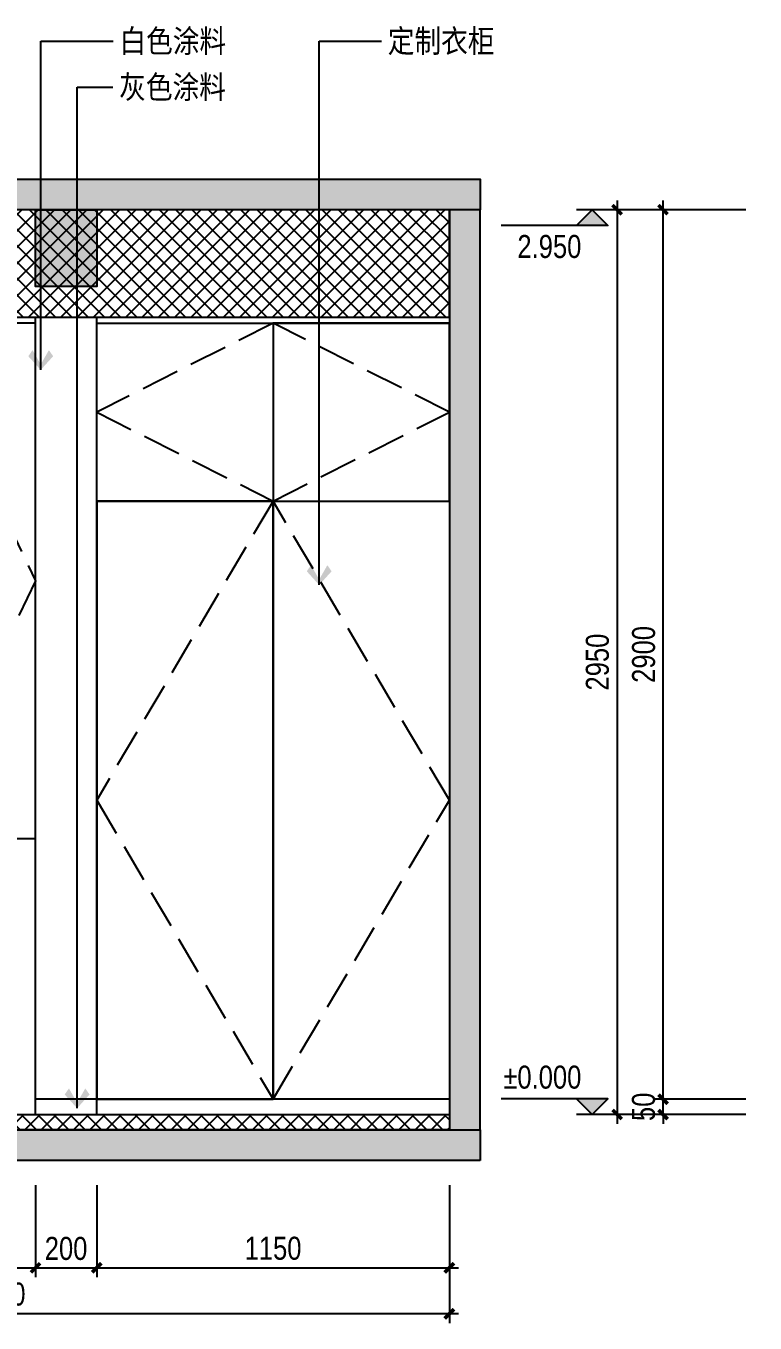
# Model space of a CAD drawing. Extents: x 468514 to 728049, y -74127 to 69080.
# Drawn here: x 695601 to 697979, y -71207 to -66977 of the extents above; entities that cross this region are included whole.
import ezdxf
from ezdxf.enums import TextEntityAlignment as Align

# ---------------------------------------------------------------- set-up
doc = ezdxf.new("R2010")
doc.units = 0
doc.header["$LTSCALE"] = 500
doc.header["$MEASUREMENT"] = 0
doc.linetypes.add('DASH', pattern=[0.35, 0.25, -0.1])
doc.layers.get('Defpoints').update_dxf_attribs({"color": 229})
for name, color, linetype in [('E 立面填充', 250, 'Continuous'), ('E 立面墙体', 245, 'Continuous'), ('E 立面材料类别线', 154, 'Continuous'), ('E 立面标注尺寸', 9, 'Continuous'), ('E 立面装饰完成线', 225, 'Continuous'), ('E 立面门', 107, 'Continuous')]:
    doc.layers.add(name, color=color, linetype=linetype)
doc.styles.add('PDC DIM', font='PMingLiU-ExtB.ttf', dxfattribs={"width": 0.85})
doc.styles.add('Xref-标准套房C$0$黑体', font='simhei.ttf')
doc.dimstyles.new('PDC-A2', dxfattribs={"dimscale": 0, "dimtxt": 2.5, "dimasz": 1, "dimexe": 1, "dimexo": 1, "dimgap": 0.7, "dimtad": 1, "dimdec": 0, "dimtxsty": 'PDC DIM', "dimblk": 'ARCHTICK', "dimcen": 1, "dimdle": 1, "dimclrd": 8, "dimclre": 8, "dimclrt": 9, "dimadec": 0, "dimazin": 0, "dimtfac": 1, "dimtdec": 0, "dimtix": 1, "dimtmove": 2, "dimatfit": 3, "dimldrblk": 'PDC A2 T R', "dimfxl": 10, "dimfxlon": 1, "dimarcsym": 0})

# ---------------------------------------------------------------- blocks, each defined once
blk = doc.blocks.new('_ArchTick')
at = {"color": 0, "linetype": 'ByBlock', "const_width": 0.4}
blk.add_lwpolyline([(-0.5, -0.5), (0.5, 0.5)], dxfattribs=at)
blk = doc.blocks.new('*D2127')
at = {"layer": 'Defpoints', "color": 0, "transparency": 16777216}
for p in [(694031.5, -70726.5), (695631.5, -70726.5), (695631.5, -71026.5)]:
    blk.add_point(p, dxfattribs=at)
at = {"layer": 'E 立面标注尺寸', "color": 8, "lineweight": -2, "transparency": 16777216}
for p, q in [((694031.5, -70756.5), (694031.5, -71056.5)), ((695631.5, -70756.5), (695631.5, -71056.5)), ((694001.5, -71026.5), (695661.5, -71026.5))]:
    blk.add_line(p, q, dxfattribs=at)
at = {"layer": 'E 立面标注尺寸', "color": 8, "lineweight": -2, "transparency": 16777216, "xscale": 30.00000447440561, "yscale": 30.00000447440561, "zscale": 30.00000447440561, "rotation": 180}
blk.add_blockref('_ArchTick', (694031.5, -71026.5), dxfattribs=at)
at = {"layer": 'E 立面标注尺寸', "color": 8, "lineweight": -2, "transparency": 16777216, "xscale": 30.00000447440561, "yscale": 30.00000447440561, "zscale": 30.00000447440561}
blk.add_blockref('_ArchTick', (695631.5, -71026.5), dxfattribs=at)
at = {"layer": 'E 立面标注尺寸', "color": 9, "transparency": 16777216, "insert": (694831.5, -70963.3), "char_height": 75, "attachment_point": 5, "style": 'PDC DIM'}
blk.add_mtext('1600', dxfattribs=at)
blk = doc.blocks.new('PDC A2 T R')
at = {"color": 0, "linetype": 'ByBlock'}
blk.add_line((0, 0), (-2, 0), dxfattribs=at)
for points in [[(-2.15, 0.89), (-1.49, 1.35), (-0.6, 0), (0, 0)], [(-2.15, -0.89), (-1.49, -1.35), (-0.6, 0), (0, 0)]]:
    blk.add_solid(points, dxfattribs=at)
blk = doc.blocks.new('*D2128')
at = {"layer": 'Defpoints', "color": 0, "transparency": 16777216}
for p in [(695631.5, -70726.5), (695831.5, -70726.5), (695831.5, -71026.5)]:
    blk.add_point(p, dxfattribs=at)
at = {"layer": 'E 立面标注尺寸', "color": 8, "lineweight": -2, "transparency": 16777216}
for p, q in [((695631.5, -70756.5), (695631.5, -71056.5)), ((695831.5, -70756.5), (695831.5, -71056.5)), ((695601.5, -71026.5), (695861.5, -71026.5))]:
    blk.add_line(p, q, dxfattribs=at)
at = {"layer": 'E 立面标注尺寸', "color": 8, "lineweight": -2, "transparency": 16777216, "xscale": 30.00000447440561, "yscale": 30.00000447440561, "zscale": 30.00000447440561, "rotation": 180}
blk.add_blockref('_ArchTick', (695631.5, -71026.5), dxfattribs=at)
at = {"layer": 'E 立面标注尺寸', "color": 8, "lineweight": -2, "transparency": 16777216, "xscale": 30.00000447440561, "yscale": 30.00000447440561, "zscale": 30.00000447440561}
blk.add_blockref('_ArchTick', (695831.5, -71026.5), dxfattribs=at)
at = {"layer": 'E 立面标注尺寸', "color": 9, "transparency": 16777216, "insert": (695731.5, -70963.7), "char_height": 75, "attachment_point": 5, "style": 'PDC DIM'}
blk.add_mtext('200', dxfattribs=at)
blk = doc.blocks.new('*D2129')
at = {"layer": 'Defpoints', "color": 0, "transparency": 16777216}
for p in [(695831.5, -70726.5), (696981.5, -70726.5), (696981.5, -71026.5)]:
    blk.add_point(p, dxfattribs=at)
at = {"layer": 'E 立面标注尺寸', "color": 8, "lineweight": -2, "transparency": 16777216}
for p, q in [((695831.5, -70756.5), (695831.5, -71056.5)), ((696981.5, -70756.5), (696981.5, -71056.5)), ((695801.5, -71026.5), (697011.5, -71026.5))]:
    blk.add_line(p, q, dxfattribs=at)
at = {"layer": 'E 立面标注尺寸', "color": 8, "lineweight": -2, "transparency": 16777216, "xscale": 30.00000447440561, "yscale": 30.00000447440561, "zscale": 30.00000447440561, "rotation": 180}
blk.add_blockref('_ArchTick', (695831.5, -71026.5), dxfattribs=at)
at = {"layer": 'E 立面标注尺寸', "color": 8, "lineweight": -2, "transparency": 16777216, "xscale": 30.00000447440561, "yscale": 30.00000447440561, "zscale": 30.00000447440561}
blk.add_blockref('_ArchTick', (696981.5, -71026.5), dxfattribs=at)
at = {"layer": 'E 立面标注尺寸', "color": 9, "transparency": 16777216, "insert": (696406.5, -70963), "char_height": 75, "attachment_point": 5, "style": 'PDC DIM'}
blk.add_mtext('1150', dxfattribs=at)
blk = doc.blocks.new('*D2130')
at = {"layer": 'Defpoints', "color": 0, "transparency": 16777216}
for p in [(694031.5, -70726.5), (696981.5, -70726.5), (694031.5, -71176.5)]:
    blk.add_point(p, dxfattribs=at)
at = {"layer": 'E 立面标注尺寸', "color": 8, "lineweight": -2, "transparency": 16777216}
for p, q in [((694031.5, -70876.5), (694031.5, -71206.5)), ((696981.5, -70876.5), (696981.5, -71206.5)), ((697011.5, -71176.5), (694001.5, -71176.5))]:
    blk.add_line(p, q, dxfattribs=at)
at = {"layer": 'E 立面标注尺寸', "color": 8, "lineweight": -2, "transparency": 16777216, "xscale": 30.00000447440561, "yscale": 30.00000447440561, "zscale": 30.00000447440561, "rotation": 180}
blk.add_blockref('_ArchTick', (694031.5, -71176.5), dxfattribs=at)
at = {"layer": 'E 立面标注尺寸', "color": 8, "lineweight": -2, "transparency": 16777216, "xscale": 30.00000447440561, "yscale": 30.00000447440561, "zscale": 30.00000447440561}
blk.add_blockref('_ArchTick', (696981.5, -71176.5), dxfattribs=at)
at = {"layer": 'E 立面标注尺寸', "color": 9, "transparency": 16777216, "insert": (695506.5, -71112.5), "char_height": 75, "attachment_point": 5, "style": 'PDC DIM'}
blk.add_mtext('2950', dxfattribs=at)
blk = doc.blocks.new('*D2147')
at = {"layer": 'Defpoints', "color": 0, "transparency": 16777216}
for p in [(697678.6, -70476.5), (697978.6, -70476.5), (697978.6, -70526.5)]:
    blk.add_point(p, dxfattribs=at)
at = {"layer": 'E 立面标注尺寸', "color": 8, "lineweight": -2, "transparency": 16777216}
for p, q in [((697678.6, -70476.5), (697678.6, -70446.5)), ((697948.6, -70476.5), (697648.6, -70476.5)), ((697678.6, -70526.5), (697678.6, -70476.5)), ((697948.6, -70526.5), (697648.6, -70526.5)), ((697678.6, -70526.5), (697678.6, -70556.5))]:
    blk.add_line(p, q, dxfattribs=at)
at = {"layer": 'E 立面标注尺寸', "color": 8, "lineweight": -2, "transparency": 16777216, "xscale": 30.00000447440561, "yscale": 30.00000447440561, "zscale": 30.00000447440561}
for p, rotation in [((697678.6, -70476.5), 270), ((697678.6, -70526.5), 90)]:
    blk.add_blockref('_ArchTick', p, dxfattribs=dict(at, rotation=rotation))
at = {"layer": 'E 立面标注尺寸', "color": 9, "transparency": 16777216, "insert": (697615.1, -70501.5), "char_height": 75, "attachment_point": 5, "rotation": 90, "style": 'PDC DIM'}
blk.add_mtext('50', dxfattribs=at)
blk = doc.blocks.new('*D2148')
at = {"layer": 'Defpoints', "color": 0, "transparency": 16777216}
for p in [(697678.6, -67576.5), (697978.6, -67576.5), (697978.6, -70476.5)]:
    blk.add_point(p, dxfattribs=at)
at = {"layer": 'E 立面标注尺寸', "color": 8, "lineweight": -2, "transparency": 16777216}
for p, q in [((697948.6, -67576.5), (697648.6, -67576.5)), ((697678.6, -70506.5), (697678.6, -67546.5)), ((697948.6, -70476.5), (697648.6, -70476.5))]:
    blk.add_line(p, q, dxfattribs=at)
at = {"layer": 'E 立面标注尺寸', "color": 8, "lineweight": -2, "transparency": 16777216, "xscale": 30.00000447440561, "yscale": 30.00000447440561, "zscale": 30.00000447440561}
for p, rotation in [((697678.6, -67576.5), 90), ((697678.6, -70476.5), 270)]:
    blk.add_blockref('_ArchTick', p, dxfattribs=dict(at, rotation=rotation))
at = {"layer": 'E 立面标注尺寸', "color": 9, "transparency": 16777216, "insert": (697615.3, -69026.5), "char_height": 75, "attachment_point": 5, "rotation": 90, "style": 'PDC DIM'}
blk.add_mtext('2900', dxfattribs=at)
blk = doc.blocks.new('*D2149')
at = {"layer": 'Defpoints', "color": 0, "transparency": 16777216}
for p in [(697978.6, -67576.5), (697528.6, -70526.5), (697978.6, -70526.5)]:
    blk.add_point(p, dxfattribs=at)
at = {"layer": 'E 立面标注尺寸', "color": 8, "lineweight": -2, "transparency": 16777216}
for p, q in [((697828.6, -67576.5), (697498.6, -67576.5)), ((697528.6, -67546.5), (697528.6, -70556.5)), ((697828.6, -70526.5), (697498.6, -70526.5))]:
    blk.add_line(p, q, dxfattribs=at)
at = {"layer": 'E 立面标注尺寸', "color": 8, "lineweight": -2, "transparency": 16777216, "xscale": 30.00000447440561, "yscale": 30.00000447440561, "zscale": 30.00000447440561}
for p, rotation in [((697528.6, -67576.5), 90), ((697528.6, -70526.5), 270)]:
    blk.add_blockref('_ArchTick', p, dxfattribs=dict(at, rotation=rotation))
at = {"layer": 'E 立面标注尺寸', "color": 9, "transparency": 16777216, "insert": (697464.6, -69051.5), "char_height": 75, "attachment_point": 5, "rotation": 90, "style": 'PDC DIM'}
blk.add_mtext('2950', dxfattribs=at)
blk = doc.blocks.new('A$C37DB5113')
blk.add_hatch(color=256).paths.add_polyline_path([(150, 75), (75, 0), (0, 75)])
for p, q in [((0, 75), (510, 75)), ((0, 75), (75, 0)), ((150, 75), (75, 0)), ((0, 0), (150, 0))]:
    blk.add_line(p, q)
blk.add_lwpolyline([(150, 75), (75, 0), (0, 75), (150, 75)])
at = {"style": 'Xref-标准套房C$0$黑体', "width": 0.8}
blk.add_attdef('%%P0.000', text='', height=105, dxfattribs=at).set_placement((510, 75), align=Align.BOTTOM_RIGHT)

msp = doc.modelspace()

# ---------------------------------------------------------------- hatches: boundary and pattern name
at = {"layer": 'E 立面填充'}
h = msp.add_hatch(dxfattribs=at)
h.set_pattern_fill('ANSI37', color=256, scale=300)
h.set_pattern_definition([(45, (8557.27, 0), (-26.5165043, 26.5165043), []), (135, (8557.27, 0), (-26.5165043, -26.5165043), [])])
h.paths.add_polyline_path([(694031.5, -67926.5), (696981.5, -67926.5), (696981.5, -67576.5), (694031.5, -67576.5)])
at = {"layer": 'E 立面墙体'}
h = msp.add_hatch(color=250, dxfattribs=at)
h.dxf.hatch_style = 1
h.paths.add_polyline_path([(693831.5, -67476.5), (697081.5, -67476.5), (697081.5, -67576.5), (693831.5, -67576.5)])
h = msp.add_hatch(color=250, dxfattribs=at)
h.dxf.hatch_style = 1
h.paths.add_polyline_path([(695631.5, -67576.5), (695831.5, -67576.5), (695831.5, -67826.5), (695631.5, -67826.5)])
h = msp.add_hatch(dxfattribs=at)
h.set_pattern_fill('钢筋混凝土', color=250, scale=10, pattern_type=2)
h.set_pattern_definition([(45, (195287.54, -72201.5), (-35.355339, 35.355339), []), (50, (195287.54, -72201.5), (71.726018, -6.2752135), [7.5, -82.5]), (355, (195287.54, -72201.5), (-13.875133, 75.219213), [6, -66]), (100.4514, (195293.52, -72202.02), (57.850938, 68.943954), [6.374019, -70.114211]), (46.1842, (195287.54, -72181.5), (106.724105, -16.551901), [11.25, -123.75]), (96.6356, (195296.43, -72182.88), (93.46627, 97.411787), [9.561029, -105.1713]), (351.1842, (195287.54, -72181.5), (93.466195, 97.41186), [9, -99]), (21, (195297.54, -72186.5), (59.690705, -40.261889), [7.5, -82.5]), (326, (195297.54, -72186.5), (24.331533, 72.515005), [6, -66]), (71.4514, (195302.515, -72189.855), (84.022263, 32.25305), [6.374019, -70.114211]), (37.5, (195287.54, -72201.5), (1.2159855, 33.2893854), [0.5, -65.2, 0.5, -67, 0.5, -66.25]), (7.5, (195287.54, -72201.5), (26.3069537, 39.4411712), [0.5, -38.2, 0.5, -63.7, 0.5, -25.25]), (327.5, (195265.24, -72201.5), (53.3822436, -2.2554872), [0.5, -25, 0.5, -78, 0.5, -103.5]), (317.5, (195255.24, -72201.5), (58.318617, 10.0104982), [0.5, -32.5, 0.5, -51.8, 0.5, -73.5])])
h.paths.add_polyline_path([(696981.5, -70576.5), (697081.5, -70576.5), (697081.5, -67576.5), (696981.5, -67576.5)])
h = msp.add_hatch(dxfattribs=at)
h.set_pattern_fill('ANSI37', color=250, scale=300)
h.set_pattern_definition([(45, (200287.54, -72201.5), (-26.5165043, 26.5165043), []), (135, (200287.54, -72201.5), (-26.5165043, -26.5165043), [])])
h.paths.add_polyline_path([(694031.5, -70526.5), (696981.5, -70526.5), (696981.5, -70576.5), (694031.5, -70576.5)])
h = msp.add_hatch(color=250, dxfattribs=at)
h.dxf.hatch_style = 1
h.paths.add_polyline_path([(697081.5, -70676.5), (693831.5, -70676.5), (693831.5, -70576.5), (697081.5, -70576.5)])

# ---------------------------------------------------------------- linework, layer by layer
for points in [[(693831.5, -67476.5), (697081.5, -67476.5), (697081.5, -67576.5), (693831.5, -67576.5)], [(695631.5, -67576.5), (695831.5, -67576.5), (695831.5, -67826.5), (695631.5, -67826.5)], [(696981.5, -70576.5), (697081.5, -70576.5), (697081.5, -67576.5), (696981.5, -67576.5)], [(697081.5, -70676.5), (693831.5, -70676.5), (693831.5, -70576.5), (697081.5, -70576.5)]]:
    msp.add_lwpolyline(points, close=True, dxfattribs=at)
at = {"layer": 'E 立面材料类别线'}
for p, q in [((695631.5, -67946.5), (694031.5, -67946.5)), ((695831.5, -67946.5), (696981.5, -67946.5)), ((696406.5, -67946.5), (696406.5, -70476.5)), ((695831.5, -68526.5), (696981.5, -68526.5))]:
    msp.add_line(p, q, dxfattribs=at)
for points in [[(695231.5, -69626.5), (695631.5, -69626.5), (695631.5, -67946.5), (695231.5, -67946.5)], [(696406.5, -68526.5), (695831.5, -68526.5), (695831.5, -67946.5), (696406.5, -67946.5)], [(696406.5, -68526.5), (696981.5, -68526.5), (696981.5, -67946.5), (696406.5, -67946.5)], [(696406.5, -68526.5), (695831.5, -68526.5), (695831.5, -70476.5), (696406.5, -70476.5)], [(696406.5, -68526.5), (696981.5, -68526.5), (696981.5, -70476.5), (696406.5, -70476.5)]]:
    msp.add_lwpolyline(points, close=True, dxfattribs=at)
for points in [[(695631.5, -70526.5), (695631.5, -67926.5)], [(695831.5, -70526.5), (695831.5, -67926.5)], [(694031.5, -69626.5), (695631.5, -69626.5)], [(696981.5, -70476.5), (695631.5, -70476.5)]]:
    msp.add_lwpolyline(points, dxfattribs=at)
at = {"layer": 'E 立面装饰完成线'}
for points in [[(694031.5, -67926.5), (696981.5, -67926.5), (696981.5, -67576.5), (694031.5, -67576.5)], [(694031.5, -70526.5), (696981.5, -70526.5), (696981.5, -70576.5), (694031.5, -70576.5)]]:
    msp.add_lwpolyline(points, close=True, dxfattribs=at)
at = {"layer": 'E 立面门', "color": 8, "linetype": 'DASH'}
for points in [[(695231.5, -67946.5), (695631.5, -68786.5), (695231.5, -69626.5), (694831.5, -68786.5), (695231.5, -67946.5)], [(696406.5, -67946.5), (695831.5, -68236.5), (696406.5, -68526.5), (695831.5, -69501.5), (696406.5, -70476.5), (696981.5, -69501.5), (696406.5, -68526.5), (696981.5, -68236.5), (696406.5, -67946.5)]]:
    msp.add_lwpolyline(points, dxfattribs=at)

# ---------------------------------------------------------------- block references
at = {"layer": 'E 立面标注尺寸'}
ref = msp.add_blockref('A$C37DB5113', (697498.6, -67576.5), dxfattribs=dict(at, xscale=0.6836043956309368, yscale=0.6836043956309368, zscale=0.6836043956309368, rotation=180))
ref.add_attrib('%%P0.000', '2.950', dxfattribs={"layer": '0', "height": 75, "rotation": 0, "style": 'PDC DIM', "width": 0.85}).set_placement((697412.1, -67756.4), align=Align.BOTTOM_RIGHT)
ref = msp.add_blockref('A$C37DB5113', (697498.6, -70526.5), dxfattribs=dict(at, xscale=-0.6836043956309368, yscale=0.6836043956354843, zscale=0.6836043956331337))
ref.add_attrib('%%P0.000', '%%p0.000', dxfattribs={"layer": '0', "height": 75, "rotation": 360, "style": 'PDC DIM', "width": 0.85}).set_placement((697412.1, -70464.7), align=Align.BOTTOM_RIGHT)

# ---------------------------------------------------------------- texts
at = {"layer": 'E 立面标注尺寸', "color": 9, "char_height": 75, "attachment_point": 1, "style": 'PDC DIM'}
for s, insert in [('白色涂料', (695905.6, -66989)), ('定制衣柜', (696780.7, -66989)), ('灰色涂料', (695904.9, -67139))]:
    msp.add_mtext(s, dxfattribs=dict(at, insert=insert))

# ---------------------------------------------------------------- dimensions: what is measured, and where the dimension line sits
at = {"layer": 'E 立面标注尺寸'}
for base, p1, p2, picture, middle in [((697528.6, -70526.5), (697978.6, -67576.5), (697978.6, -70526.5), '*D2149', (697464.6, -69051.5)), ((697678.6, -67576.5), (697978.6, -70476.5), (697978.6, -67576.5), '*D2148', (697615.3, -69026.5)), ((697678.6, -70476.5), (697978.6, -70526.5), (697978.6, -70476.5), '*D2147', (697615.1, -70501.5))]:
    dim = msp.add_linear_dim(base=base, p1=p1, p2=p2, angle=90, dimstyle='PDC-A2', override={"dimscale": 30.000004}, dxfattribs=at)
    dim.commit()
    dim.dimension.update_dxf_attribs({"geometry": picture, "text_midpoint": middle})
for base, p1, p2, picture, middle in [((695631.5, -71026.5), (694031.5, -70726.5), (695631.5, -70726.5), '*D2127', (694831.5, -70963.3)), ((694031.5, -71176.5), (696981.5, -70726.5), (694031.5, -70726.5), '*D2130', (695506.5, -71112.5)), ((695831.5, -71026.5), (695631.5, -70726.5), (695831.5, -70726.5), '*D2128', (695731.5, -70963.7)), ((696981.5, -71026.5), (695831.5, -70726.5), (696981.5, -70726.5), '*D2129', (696406.5, -70963))]:
    dim = msp.add_linear_dim(base=base, p1=p1, p2=p2, dimstyle='PDC-A2', override={"dimscale": 30.000004}, dxfattribs=at)
    dim.commit()
    dim.dimension.update_dxf_attribs({"geometry": picture, "text_midpoint": middle})

# ---------------------------------------------------------------- leaders
at = {"layer": 'E 立面标注尺寸', "annotation_type": 0, "has_hookline": 1, "hookline_direction": 0}
for points, text_width in [([(695648.8, -68098.9), (695648.8, -67026.5), (695884.6, -67026.5)], 344.7), ([(696557, -68800.1), (696557, -67026.5), (696759.7, -67026.5)], 354.4), ([(695767.5, -70506), (695767.5, -67176.5), (695883.9, -67176.5)], 357.2)]:
    msp.add_leader(points, dimstyle='PDC-A2', override={"dimscale": 30.000004, "dimtad": 0}, dxfattribs=dict(at, text_width=text_width))

doc.saveas('drawing.dxf')
